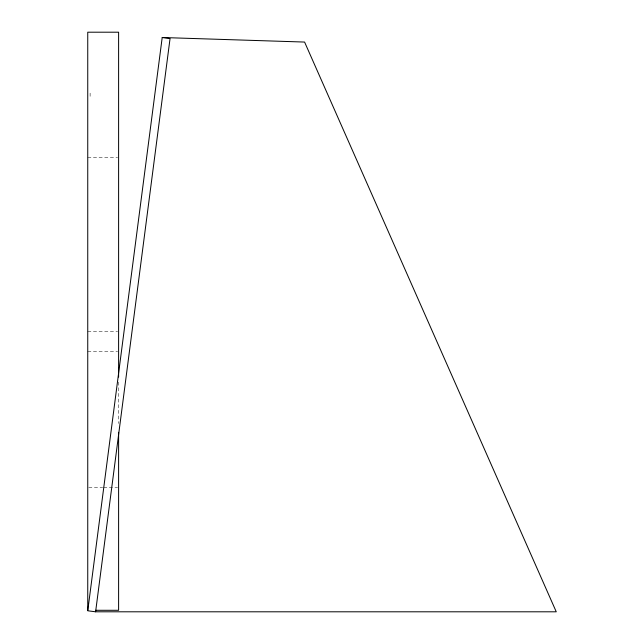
<?xml version="1.0" encoding="UTF-8"?>
<svg xmlns="http://www.w3.org/2000/svg" width="644" height="644" viewBox="0 0 644 644"><rect width="100%" height="100%" fill="white"/><g stroke="black" fill="none" stroke-linecap="round" stroke-linejoin="round"><path stroke-width="0.48" stroke-dasharray="3.22 2.42" d="M87.745 157.611L117.619 157.611M87.745 331.741L117.619 331.741M87.745 351.407L117.619 351.407M88.743 487.54L102.678 487.54M103.676 487.54L117.619 487.54M118.609 382.069L118.609 423.478M90.12 93.147L90.12 96.31"/><path stroke-width="0.97" d="M162.208 37.513L87.753 610.778L95.602 611.8L556.255 611.8L304.588 42.061L162.208 37.513L170.056 38.535L95.602 611.8M95.706 610.287L118.609 610.287L118.609 432.333M118.609 377.038L118.609 32.2L87.745 32.2L87.745 610.287"/></g></svg>
